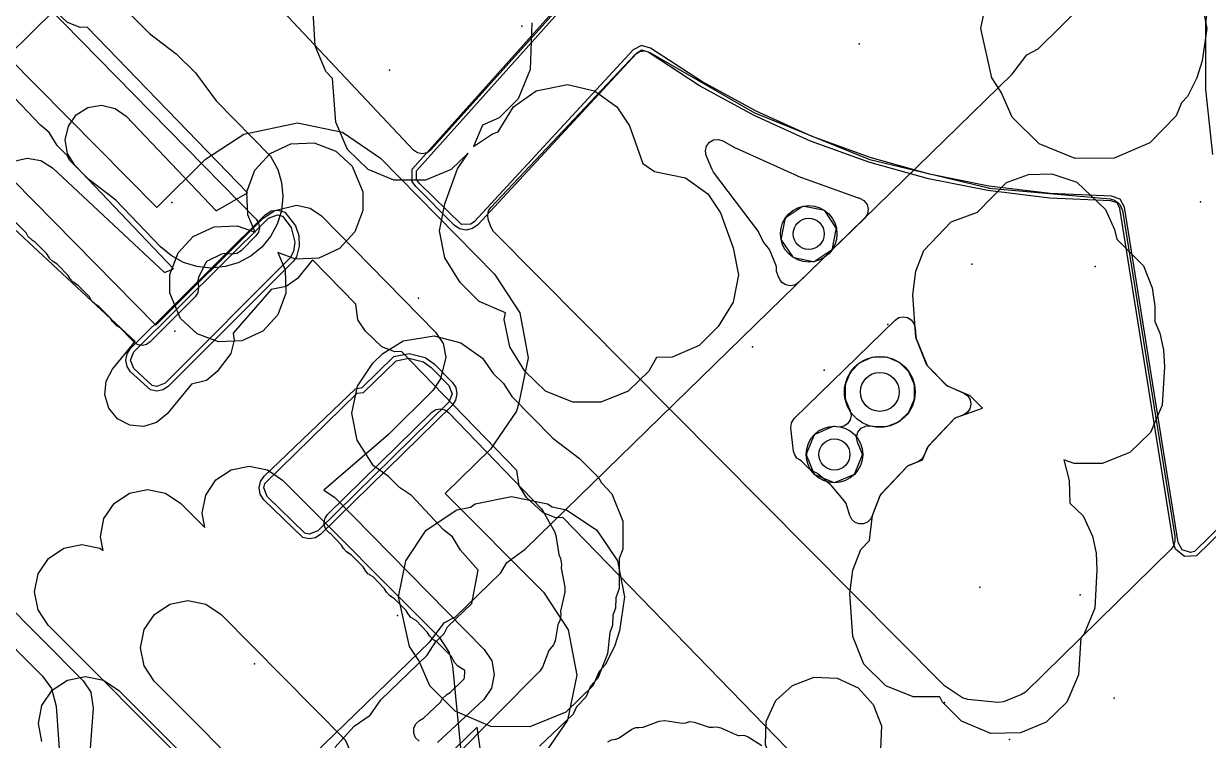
# Model space of a CAD drawing. Header units: metres. Extents: x -2677 to -840, y 169 to 1487.
# Drawn here: x -2128 to -2077.8, y 834.1 to 864.5 of the extents above; entities that cross this region are included whole.
import ezdxf

# ---------------------------------------------------------------- set-up
doc = ezdxf.new("R2010")
doc.units = ezdxf.units.M
for name, color, linetype in [('AI_GREENING_ALLOWED_ZONE', 4, 'Continuous'), ('AI_GREENING_EXCLUSIONS', 1, 'Continuous'), ('AI_GREENING_LAWN', 82, 'Continuous'), ('AI_GREENING_REJECTED', 6, 'Continuous'), ('AI_GREENING_SHRUBS', 92, 'Continuous')]:
    doc.layers.add(name, color=color, linetype=linetype)

# ---------------------------------------------------------------- blocks, each defined once
blk = doc.blocks.new('AI_SHRUB')
for radius in [1, 0.55]:
    blk.add_circle((0, 0), radius)

msp = doc.modelspace()

# ---------------------------------------------------------------- linework, layer by layer
at = {"layer": 'AI_GREENING_ALLOWED_ZONE'}
for points in [[(-2099.078, 858.942), (-2099.116, 859.144), (-2099.07, 859.344), (-2098.948, 859.509), (-2098.769, 859.61), (-2098.565, 859.632), (-2098.37, 859.569), (-2097.856, 859.278), (-2097.836, 859.268), (-2095.211, 858.085), (-2095.194, 858.078), (-2092.629, 857.152), (-2092.611, 857.147), (-2092.574, 857.136), (-2092.389, 857.04), (-2092.26, 856.876), (-2092.209, 856.675), (-2092.244, 856.47), (-2092.359, 856.297), (-2095.166, 853.56), (-2095.328, 853.455), (-2095.517, 853.419), (-2095.707, 853.457), (-2095.868, 853.564), (-2095.944, 853.677), (-2095.944, 853.677), (-2096.007, 853.768), (-2096.095, 854.027), (-2096.106, 854.228), (-2096.124, 854.311), (-2096.394, 854.955), (-2096.438, 855.025), (-2096.585, 855.189), (-2096.663, 855.305), (-2096.844, 855.681), (-2096.87, 855.722), (-2098.769, 858.239), (-2098.832, 858.349), (-2099.078, 858.942)], [(-2095.137, 846.052), (-2095.231, 846.119), (-2095.326, 846.253), (-2095.372, 846.41), (-2095.492, 847.38), (-2095.468, 847.607), (-2095.345, 847.799), (-2091.07, 851.967), (-2090.913, 852.071), (-2090.728, 852.109), (-2090.543, 852.077), (-2090.383, 851.978), (-2090.271, 851.827), (-2090.222, 851.645), (-2090.195, 851.266), (-2090.178, 851.191), (-2089.741, 850.107), (-2089.689, 850.027), (-2088.901, 849.22), (-2088.823, 849.166), (-2088.148, 848.872), (-2087.986, 848.758), (-2087.881, 848.591), (-2087.848, 848.396), (-2087.894, 848.203), (-2088.012, 848.043), (-2088.181, 847.942), (-2088.466, 847.841), (-2088.562, 847.779), (-2089.65, 846.634), (-2089.7, 846.556), (-2089.829, 846.236), (-2089.938, 846.07), (-2090.104, 845.959), (-2090.484, 845.804), (-2090.57, 845.745), (-2091.661, 844.597), (-2091.712, 844.516), (-2092.022, 843.716), (-2092.026, 843.701), (-2092.103, 843.533), (-2092.235, 843.405), (-2092.405, 843.333), (-2092.589, 843.328), (-2092.763, 843.39), (-2092.902, 843.51), (-2092.989, 843.674), (-2093.149, 844.192), (-2093.198, 844.28), (-2093.797, 844.975), (-2093.825, 845.002), (-2094.367, 845.464), (-2094.451, 845.511), (-2094.512, 845.531), (-2094.712, 845.653), (-2095.038, 845.98), (-2095.137, 846.051), (-2095.137, 846.052)]]:
    msp.add_lwpolyline(points, close=True, dxfattribs=at)
at = {"layer": 'AI_GREENING_EXCLUSIONS'}
for points in [[(-2131.493, 818.304), (-2110.812, 838.321), (-2110.189, 839.137), (-2109.714, 839.384), (-2107.791, 841.252), (-2107.539, 841.693), (-2106.768, 842.249), (-2086.101, 862.398), (-2085.482, 863.221), (-2084.992, 863.479), (-2084.058, 864.39), (-2083.069, 865.364), (-2082.819, 865.799), (-2082.09, 866.329), (-2056.207, 891.837), (-2055.729, 892.509), (-2055.253, 892.8), (-2054.342, 893.777), (-2053.252, 894.787), (-2052.952, 895.269), (-2052.01, 895.862), (-2030.366, 916.087)], [(-2131.493, 818.304), (-2110.812, 838.321), (-2110.189, 839.137), (-2109.714, 839.384), (-2107.791, 841.252), (-2107.539, 841.693), (-2106.768, 842.249), (-2086.101, 862.398), (-2085.482, 863.221), (-2084.992, 863.479), (-2084.058, 864.39), (-2083.069, 865.364), (-2082.819, 865.799), (-2082.09, 866.329), (-2056.207, 891.837), (-2055.729, 892.509), (-2055.253, 892.8), (-2054.342, 893.777), (-2053.252, 894.787), (-2052.952, 895.269), (-2052.01, 895.862), (-2030.366, 916.087)], [(-2128.457, 858.702), (-2127.887, 858.834), (-2127.31, 858.739), (-2126.813, 858.429), (-2122.072, 853.98), (-2121.686, 854.146), (-2125.863, 858.545), (-2126.175, 859.04), (-2126.274, 859.617), (-2126.145, 860.188), (-2125.808, 860.666), (-2125.313, 860.978), (-2124.736, 861.077), (-2124.165, 860.948), (-2123.687, 860.611), (-2119.88, 856.6), (-2118.537, 857.364), (-2125.349, 864.392), (-2125.637, 864.383), (-2126.184, 864.59), (-2126.885, 865.249), (-2127.202, 865.741), (-2127.291, 866.396), (-2134.157, 873.48)], [(-2077.583, 867.313), (-2077.898, 864.532), (-2077.905, 861.749), (-2077.608, 858.991)], [(-2124.45, 865.883), (-2122.707, 864.123), (-2121.566, 863.258), (-2120.755, 862.448), (-2119.879, 861.261), (-2117.564, 858.922), (-2117.262, 858.353), (-2117.099, 857.81), (-2117.04, 857.204), (-2117.102, 856.607), (-2117.278, 856.039), (-2117.564, 855.511), (-2117.941, 855.056), (-2118.387, 854.692), (-2118.936, 854.4), (-2119.486, 854.236), (-2120.098, 854.177), (-2120.689, 854.239), (-2121.264, 854.417), (-2121.785, 854.701), (-2122.234, 855.073), (-2124.125, 857.058), (-2125.273, 857.93), (-2126.084, 858.74), (-2126.19, 858.947), (-2126.617, 859.373), (-2126.96, 859.927), (-2127.332, 860.228), (-2128.695, 861.68)], [(-2106.481, 864.581), (-2106.546, 862.589), (-2107.061, 861.357), (-2107.871, 860.547), (-2108.576, 860.235), (-2108.956, 859.326), (-2108.145, 859.871), (-2107.902, 859.958), (-2107.253, 861.008), (-2106.302, 861.69), (-2104.96, 861.957), (-2103.82, 861.69), (-2102.869, 861.008), (-2102.33, 860.2), (-2101.772, 858.607), (-2101.276, 858.265), (-2099.965, 858.003), (-2099.014, 857.321), (-2098.475, 856.513), (-2097.939, 855.031), (-2097.712, 853.883), (-2097.942, 852.735), (-2098.571, 851.699), (-2099.381, 850.889), (-2100.528, 850.393), (-2101.198, 850.377), (-2101.518, 849.803), (-2102.392, 848.95), (-2103.553, 848.481), (-2104.741, 848.481), (-2105.902, 848.95), (-2106.776, 849.803), (-2107.417, 850.839), (-2107.647, 851.987), (-2107.591, 852.27), (-2108.717, 852.757), (-2109.527, 853.567), (-2110.168, 854.603), (-2110.398, 855.751), (-2110.171, 856.899), (-2109.635, 858.381), (-2109.185, 859.044), (-2109.901, 858.35), (-2110.985, 857.897), (-2112.335, 857.897), (-2113.419, 858.35), (-2114.296, 859.205), (-2114.794, 860.356), (-2114.938, 862.218), (-2115.214, 862.516), (-2115.667, 863.599), (-2115.799, 865.77)], [(-2072.302, 847.81), (-2078.284, 841.969), (-2078.784, 841.944), (-2079.173, 842.259), (-2079.258, 842.499), (-2081.532, 856.704), (-2081.65, 856.938), (-2081.912, 857.021), (-2084.509, 857.138), (-2087.127, 857.457), (-2089.654, 857.96), (-2092.184, 858.666), (-2094.652, 859.562), (-2097.049, 860.644), (-2099.363, 861.909), (-2101.541, 863.326), (-2101.809, 863.411), (-2102.042, 863.281), (-2108.765, 856.011), (-2108.993, 855.847), (-2109.267, 855.786), (-2109.543, 855.838), (-2109.776, 855.993), (-2111.403, 857.633), (-2111.551, 857.852), (-2111.563, 858.37), (-2105.038, 865.663)], [(-2072.439, 847.956), (-2078.365, 842.152), (-2078.542, 842.11), (-2078.882, 842.221), (-2079.061, 842.531), (-2081.337, 856.753), (-2081.518, 857.092), (-2081.889, 857.22), (-2084.485, 857.336), (-2087.088, 857.653), (-2089.615, 858.157), (-2092.13, 858.859), (-2094.584, 859.75), (-2096.967, 860.826), (-2099.267, 862.084), (-2101.444, 863.501), (-2101.83, 863.613), (-2102.177, 863.43), (-2108.912, 856.147), (-2109.075, 856.03), (-2109.468, 856.023), (-2111.261, 857.774), (-2111.367, 857.93), (-2111.375, 858.3), (-2104.876, 865.543)], [(-2078.141, 865.863), (-2077.837, 864.332), (-2078.044, 862.961), (-2078.27, 862.236), (-2078.663, 861.446), (-2078.915, 861.176), (-2079.142, 860.632), (-2080.265, 859.488), (-2081.774, 858.841), (-2083.435, 858.825), (-2084.957, 859.445), (-2086.101, 860.568), (-2086.563, 861.634), (-2086.966, 862.236), (-2087.427, 864.332), (-2087.123, 865.863)], [(-2126.718, 865.124), (-2128.721, 863.141), (-2122.385, 856.743), (-2120.33, 858.788), (-2118.699, 859.858), (-2116.427, 860.338), (-2114.517, 859.941), (-2112.905, 858.842), (-2108.064, 853.915), (-2106.995, 852.283), (-2106.631, 850.367), (-2107.029, 848.457), (-2107.134, 848.104), (-2108.232, 846.492), (-2110.159, 844.619), (-2105.987, 840.435), (-2104.94, 838.83), (-2104.574, 836.914), (-2104.969, 835.003), (-2106.065, 833.389)], [(-2133.68, 863.16), (-2122.437, 851.747), (-2117.878, 856.292), (-2117.388, 856.612), (-2116.458, 856.838), (-2115.885, 856.719), (-2115.402, 856.39), (-2110.561, 851.462), (-2110.24, 850.973), (-2110.131, 850.398), (-2110.355, 849.472), (-2110.685, 848.988), (-2112.566, 847.121), (-2115.303, 844.756), (-2114.858, 844.454), (-2108.497, 837.996), (-2108.183, 837.515), (-2108.074, 836.94), (-2108.196, 836.357), (-2108.521, 835.883), (-2110.477, 834.053)], [(-2095.187, 833.314), (-2105.168, 843.594), (-2105.457, 843.585), (-2106.004, 843.791), (-2106.705, 844.45), (-2107.023, 844.941), (-2107.112, 845.596), (-2112.007, 850.637), (-2112.296, 850.628), (-2112.844, 850.835), (-2113.544, 851.493), (-2113.862, 851.985), (-2113.951, 852.639), (-2115.783, 854.526), (-2116.423, 853.735), (-2116.897, 853.392), (-2117.546, 853.27), (-2119.152, 851.407), (-2119.11, 851.122), (-2119.253, 850.554), (-2119.827, 849.783), (-2120.279, 849.411), (-2120.919, 849.248), (-2121.947, 847.991), (-2122.399, 847.619), (-2122.959, 847.449), (-2123.541, 847.505), (-2124.058, 847.78), (-2124.43, 848.232), (-2124.6, 848.792), (-2124.544, 849.374), (-2124.269, 849.891), (-2123.313, 851.06), (-2128.866, 856.241)], [(-2114.844, 833.836), (-2114.014, 834.743), (-2113.345, 835.207), (-2112.887, 835.87), (-2110.921, 837.761), (-2110.569, 838.306), (-2110.2, 838.676), (-2110.059, 838.962), (-2109.022, 839.947), (-2108.76, 841.369), (-2109.507, 842.217), (-2109.851, 842.773), (-2110.223, 843.076), (-2111.588, 844.532), (-2112.096, 844.866), (-2112.562, 845.331), (-2113.195, 845.794), (-2113.896, 846.871), (-2114.116, 848.02), (-2113.88, 849.167), (-2113.223, 850.135), (-2112.795, 850.551), (-2111.935, 851.085), (-2110.625, 851.3), (-2109.493, 851.002), (-2108.572, 850.353), (-2108.116, 849.71), (-2107.684, 849.278), (-2107.335, 848.729), (-2105.591, 846.963), (-2104.457, 846.101), (-2103.646, 845.291), (-2103.529, 845.06), (-2103.082, 844.595), (-2102.615, 843.443), (-2102.615, 842.256), (-2102.769, 841.854), (-2102.779, 840.587), (-2102.917, 840.196), (-2102.924, 839.752), (-2103.047, 839.458), (-2103.054, 839.013), (-2103.177, 838.719), (-2103.265, 837.816), (-2103.683, 836.777), (-2103.995, 836.44), (-2104.19, 835.972), (-2104.582, 835.563), (-2104.731, 835.254), (-2106.157, 833.894)], [(-2120.894, 832.909), (-2126.994, 839.033), (-2127.427, 839.683), (-2127.577, 840.449), (-2127.424, 841.214), (-2126.989, 841.862), (-2126.339, 842.294), (-2125.574, 842.445), (-2124.809, 842.291), (-2124.673, 842.2), (-2124.787, 842.782), (-2124.634, 843.547), (-2124.199, 844.195), (-2123.549, 844.627), (-2122.783, 844.778), (-2122.018, 844.624), (-2121.37, 844.19), (-2120.35, 843.166), (-2120.47, 843.775), (-2120.316, 844.54), (-2119.882, 845.188), (-2119.232, 845.62), (-2118.466, 845.771), (-2117.701, 845.617), (-2117.053, 845.183), (-2110.414, 838.518), (-2109.982, 837.868), (-2109.841, 837.301), (-2108.613, 824.739)], [(-2133.816, 843.474), (-2127.237, 836.869), (-2126.865, 836.351), (-2126.659, 835.598), (-2126.008, 826.325)], [(-2130.82, 841.998), (-2125.519, 836.676), (-2125.194, 836.188), (-2125.085, 835.506), (-2125.666, 827.717), (-2125.319, 826.427), (-2125.319, 825.834), (-2125.584, 825.097), (-2126.097, 824.533), (-2126.797, 824.199), (-2127.753, 824.194), (-2128.544, 823.78)], [(-2117.83, 831.971), (-2122.5, 836.659), (-2122.933, 837.309), (-2123.084, 838.074), (-2122.93, 838.84), (-2122.495, 839.488), (-2121.845, 839.92), (-2121.08, 840.071), (-2120.315, 839.917), (-2119.667, 839.482), (-2114.399, 834.16), (-2114.072, 833.451)], [(-2127.266, 834.093), (-2127.416, 834.858), (-2127.263, 835.623), (-2126.828, 836.271), (-2126.178, 836.704), (-2125.413, 836.854), (-2124.647, 836.701), (-2123.999, 836.266), (-2118.693, 830.939)], [(-2149.236, 768.053), (-2104.451, 773), (-2104.129, 773.262), (-2103.779, 773.366), (-2103.071, 773.869), (-2102.009, 778.617), (-2102.534, 779.112), (-2102.854, 779.823), (-2102.904, 780.344), (-2102.818, 780.858), (-2102.602, 781.333), (-2102.097, 782.016), (-2102.319, 782.264), (-2102.701, 782.945), (-2102.86, 783.709), (-2102.797, 784.226), (-2102.602, 784.71), (-2102.288, 785.129), (-2101.76, 785.491), (-2108.799, 834.703), (-2129.452, 814.712)], [(-2149.236, 768.053), (-2104.451, 773), (-2104.129, 773.262), (-2103.779, 773.366), (-2103.071, 773.869), (-2102.009, 778.617), (-2102.534, 779.112), (-2102.854, 779.823), (-2102.904, 780.344), (-2102.818, 780.858), (-2102.602, 781.333), (-2102.097, 782.016), (-2102.319, 782.264), (-2102.701, 782.945), (-2102.86, 783.709), (-2102.797, 784.226), (-2102.602, 784.71), (-2102.288, 785.129), (-2101.76, 785.491), (-2108.799, 834.703), (-2129.452, 814.712)]]:
    msp.add_lwpolyline(points, dxfattribs=at)
for points in [[(-2118.231, 858.331), (-2117.583, 859.03), (-2116.702, 859.439), (-2115.716, 859.479), (-2114.799, 859.137), (-2114.1, 858.49), (-2113.651, 857.414), (-2113.651, 856.622), (-2113.993, 855.706), (-2114.64, 855.006), (-2115.521, 854.597), (-2116.507, 854.558), (-2117.259, 854.83), (-2116.951, 854.098), (-2116.912, 853.112), (-2117.253, 852.195), (-2117.9, 851.496), (-2118.782, 851.087), (-2119.768, 851.048), (-2120.685, 851.389), (-2121.384, 852.036), (-2121.832, 853.112), (-2121.832, 853.904), (-2121.491, 854.821), (-2120.844, 855.52), (-2119.962, 855.929), (-2118.976, 855.968), (-2118.224, 855.696), (-2118.533, 856.428), (-2118.572, 857.414), (-2118.231, 858.331)], [(-2090.534, 845.784), (-2089.908, 846.039), (-2089.682, 846.6), (-2088.522, 847.822), (-2087.358, 848.233), (-2087.881, 848.755), (-2088.868, 849.185), (-2089.723, 850.062), (-2090.193, 851.227), (-2090.321, 853.046), (-2090.191, 854.044), (-2089.852, 854.919), (-2088.692, 856.141), (-2087.568, 856.551), (-2086.338, 857.799), (-2085.407, 858.149), (-2084.413, 858.176), (-2083.363, 857.824), (-2082.139, 856.665), (-2081.753, 855.809), (-2081.656, 855.398), (-2080.526, 854.263), (-2080.165, 853.334), (-2080.044, 852.564), (-2080.042, 851.902), (-2079.838, 851.419), (-2079.683, 850.7), (-2079.644, 849.983), (-2079.738, 848.357), (-2080.236, 847.206), (-2081.113, 846.351), (-2082.278, 845.881), (-2083.466, 845.881), (-2083.905, 846.047), (-2083.683, 845.17), (-2083.656, 844.206), (-2083.084, 843.664), (-2082.698, 842.808), (-2082.543, 842.089), (-2082.504, 841.372), (-2082.598, 839.746), (-2083.051, 838.662), (-2083.192, 838.499), (-2083.284, 836.917), (-2083.782, 835.766), (-2084.659, 834.911), (-2085.743, 834.458), (-2087.012, 834.441), (-2088.244, 834.956), (-2089.054, 835.766), (-2089.165, 835.991), (-2090.301, 835.991), (-2091.466, 836.461), (-2092.388, 837.383), (-2092.858, 838.548), (-2092.986, 840.367), (-2092.856, 841.365), (-2092.517, 842.24), (-2092.161, 842.615), (-2092.033, 843.687), (-2091.694, 844.562), (-2090.534, 845.784)], [(-2122.661, 849.007), (-2123.502, 849.773), (-2123.654, 849.999), (-2123.707, 850.267), (-2123.654, 850.534), (-2123.503, 850.762), (-2117.796, 856.438), (-2117.544, 856.595), (-2117.249, 856.632), (-2116.965, 856.544), (-2116.501, 855.972), (-2116.367, 855.552), (-2116.347, 855.11), (-2116.458, 854.646), (-2116.586, 854.471), (-2121.898, 849.159), (-2122.125, 849.007), (-2122.393, 848.954), (-2122.661, 849.007)], [(-2123.507, 850.267), (-2123.361, 850.62), (-2117.657, 856.294), (-2117.266, 856.433), (-2117.063, 856.37), (-2116.688, 855.901), (-2116.54, 855.275), (-2116.587, 854.884), (-2116.727, 854.613), (-2122.04, 849.3), (-2122.393, 849.154), (-2122.585, 849.192), (-2123.361, 849.914), (-2123.507, 850.267)], [(-2109.656, 848.838), (-2109.712, 848.57), (-2109.866, 848.344), (-2115.426, 842.889), (-2115.654, 842.74), (-2115.922, 842.689), (-2116.189, 842.744), (-2117.85, 844.351), (-2118.001, 844.58), (-2118.052, 844.85), (-2117.996, 845.118), (-2117.841, 845.344), (-2113.961, 849.059), (-2113.685, 849.108), (-2112.33, 850.42), (-2111.68, 850.548), (-2111.004, 850.378), (-2110.63, 850.111), (-2109.858, 849.336), (-2109.707, 849.107), (-2109.656, 848.838)], [(-2110.006, 848.487), (-2115.566, 843.032), (-2115.921, 842.889), (-2116.111, 842.928), (-2117.708, 844.492), (-2117.852, 844.848), (-2117.812, 845.039), (-2113.886, 848.873), (-2113.616, 848.894), (-2112.236, 850.243), (-2111.7, 850.349), (-2111.08, 850.193), (-2110.756, 849.956), (-2110, 849.195), (-2109.856, 848.84), (-2110.006, 848.487)], [(-2105.618, 844.043), (-2105.015, 843.923), (-2103.717, 843.056), (-2102.85, 841.758), (-2102.546, 840.228), (-2102.767, 838.787), (-2102.979, 838.132), (-2103.371, 837.342), (-2103.623, 837.071), (-2103.894, 836.464), (-2105.038, 835.341), (-2106.56, 834.721), (-2108.221, 834.737), (-2109.729, 835.384), (-2110.81, 836.464), (-2111.271, 837.529), (-2111.674, 838.132), (-2112.136, 840.228), (-2111.831, 841.758), (-2110.964, 843.056), (-2109.666, 843.923), (-2109.083, 844.039), (-2108.878, 844.176), (-2107.348, 844.481), (-2105.817, 844.176), (-2105.618, 844.043)], [(-2091.69, 833.769), (-2092.099, 832.887), (-2092.798, 832.24), (-2093.715, 831.899), (-2094.701, 831.938), (-2095.583, 832.347), (-2096.23, 833.046), (-2096.571, 833.963), (-2096.532, 834.949), (-2096.123, 835.831), (-2095.424, 836.478), (-2094.507, 836.819), (-2093.521, 836.78), (-2092.639, 836.371), (-2091.992, 835.672), (-2091.651, 834.755), (-2091.69, 833.769)]]:
    msp.add_lwpolyline(points, close=True, dxfattribs=at)
at = {"layer": 'AI_GREENING_LAWN'}
for points in [[(-2128.59, 866.859), (-2118.182, 856.242), (-2118.076, 856.08), (-2118.039, 855.89), (-2118.077, 855.7), (-2118.185, 855.539), (-2118.815, 854.909), (-2119, 854.792), (-2119.217, 854.765), (-2119.509, 854.793), (-2119.643, 854.768), (-2120.251, 854.463), (-2120.282, 854.44), (-2120.305, 854.41), (-2120.629, 853.778), (-2120.654, 853.642), (-2120.626, 853.356), (-2120.652, 853.138), (-2120.769, 852.952), (-2122.678, 851.041), (-2122.827, 850.939), (-2123.004, 850.896), (-2123.183, 850.918), (-2123.343, 851.004), (-2123.462, 851.14), (-2123.474, 851.16), (-2123.948, 851.638), (-2124.088, 851.718), (-2124.276, 851.908), (-2124.354, 852.049), (-2124.844, 852.544), (-2124.984, 852.624), (-2125.172, 852.814), (-2125.25, 852.954), (-2125.722, 853.434), (-2125.879, 853.528), (-2125.875, 853.534), (-2125.943, 853.57), (-2126.065, 853.716), (-2126.146, 853.86), (-2126.618, 854.339), (-2126.774, 854.434), (-2126.773, 854.436), (-2126.823, 854.461), (-2126.938, 854.577), (-2126.962, 854.627), (-2126.964, 854.626), (-2127.057, 854.783), (-2127.531, 855.261), (-2127.67, 855.341), (-2127.859, 855.531), (-2127.937, 855.671), (-2128.427, 856.167)], [(-2105.026, 865.584), (-2110.761, 859.184), (-2110.927, 859.062), (-2111.128, 859.018), (-2111.33, 859.058), (-2111.498, 859.175), (-2118.167, 866.274)], [(-2111.255, 834.116), (-2111.41, 834.258), (-2111.493, 834.45), (-2111.49, 834.66), (-2111.401, 834.85), (-2111.242, 834.987), (-2111.072, 835.08), (-2110.36, 835.771), (-2110.279, 835.91), (-2110.087, 836.096), (-2109.946, 836.173), (-2109.378, 836.725), (-2109.352, 836.761), (-2109.342, 836.804), (-2109.325, 837.069), (-2109.329, 837.11), (-2109.36, 837.138), (-2109.613, 837.295), (-2109.754, 837.427), (-2109.812, 837.553), (-2109.895, 837.703), (-2110.496, 838.313), (-2110.635, 838.393), (-2110.823, 838.584), (-2110.901, 838.725), (-2111.391, 839.223), (-2111.547, 839.318), (-2111.543, 839.324), (-2111.611, 839.36), (-2111.733, 839.506), (-2111.813, 839.65), (-2112.302, 840.149), (-2112.458, 840.244), (-2112.455, 840.25), (-2112.523, 840.286), (-2112.645, 840.431), (-2112.725, 840.576), (-2113.214, 841.075), (-2113.37, 841.17), (-2113.367, 841.175), (-2113.435, 841.211), (-2113.557, 841.357), (-2113.637, 841.502), (-2114.126, 842), (-2114.282, 842.095), (-2114.279, 842.101), (-2114.347, 842.137), (-2114.469, 842.283), (-2114.549, 842.427), (-2115.038, 842.926), (-2115.058, 842.938), (-2115.193, 843.059), (-2115.276, 843.219), (-2115.297, 843.399), (-2115.252, 843.574), (-2115.148, 843.722), (-2110.72, 848.067), (-2110.555, 848.174), (-2110.362, 848.21), (-2110.17, 848.168), (-2110.17, 848.168), (-2110.009, 848.056), (-2106.068, 843.958), (-2105.993, 843.856), (-2105.515, 843.006), (-2105.457, 842.834), (-2105.338, 842.025), (-2105.262, 841.852), (-2105.221, 841.602), (-2105.236, 841.445), (-2105.077, 840.637), (-2105.08, 840.431), (-2105.261, 839.627), (-2105.25, 839.471), (-2105.297, 839.222), (-2105.378, 839.049), (-2105.494, 838.37), (-2105.56, 838.193), (-2105.651, 838.093), (-2105.755, 837.957), (-2106.031, 837.253), (-2106.142, 837.083), (-2109.823, 833.378)], [(-2103.251, 834.086), (-2103.107, 834.169), (-2102.945, 834.201), (-2102.907, 834.202), (-2102.774, 834.245), (-2102.243, 834.613), (-2102.243, 834.613), (-2102.062, 834.691), (-2101.938, 834.692), (-2101.754, 834.708), (-2101.083, 834.958), (-2100.832, 834.984), (-2100.102, 834.871), (-2099.963, 834.89), (-2099.952, 834.895), (-2099.774, 834.939), (-2099.592, 834.916), (-2098.952, 834.709), (-2098.813, 834.705), (-2098.8, 834.709), (-2098.627, 834.724), (-2098.46, 834.68), (-2097.771, 834.36), (-2097.732, 834.35), (-2097.692, 834.352), (-2097.683, 834.355), (-2097.489, 834.361), (-2097.306, 834.293), (-2096.718, 833.93)]]:
    msp.add_lwpolyline(points, dxfattribs=at)
for points in [[(-2088.97, 836.46), (-2089.047, 836.523), (-2108.103, 855.727), (-2108.224, 855.924), (-2108.329, 856.247), (-2108.354, 856.424), (-2108.315, 856.597), (-2108.218, 856.746), (-2102.091, 863.23), (-2101.908, 863.353), (-2101.69, 863.386), (-2101.479, 863.321), (-2097.028, 860.764), (-2096.997, 860.749), (-2092.179, 858.793), (-2092.143, 858.782), (-2087.11, 857.573), (-2087.073, 857.567), (-2081.938, 857.113), (-2081.757, 857.061), (-2081.607, 856.946), (-2081.535, 856.864), (-2081.416, 856.612), (-2079.206, 842.806), (-2079.2, 842.715), (-2079.202, 842.601), (-2079.243, 842.413), (-2079.352, 842.255), (-2085.542, 836.193), (-2085.705, 836.086), (-2086.468, 835.778), (-2086.704, 835.745), (-2087.985, 835.872), (-2088.214, 835.954), (-2088.97, 836.46)], [(-2093.776, 854.931), (-2093.743, 854.963), (-2093.726, 855.006), (-2093.566, 855.81), (-2093.566, 855.857), (-2093.583, 855.9), (-2094.039, 856.581), (-2094.072, 856.614), (-2094.115, 856.632), (-2094.919, 856.792), (-2094.965, 856.792), (-2095.008, 856.774), (-2095.69, 856.319), (-2095.723, 856.286), (-2095.74, 856.243), (-2095.9, 855.439), (-2095.9, 855.392), (-2095.883, 855.35), (-2095.427, 854.668), (-2095.394, 854.635), (-2095.351, 854.617), (-2094.547, 854.457), (-2094.501, 854.457), (-2094.458, 854.475), (-2093.776, 854.931)], [(-2092.84, 845.402), (-2092.802, 845.428), (-2092.776, 845.467), (-2092.462, 846.224), (-2092.453, 846.27), (-2092.462, 846.315), (-2092.662, 846.798), (-2092.7, 847.009), (-2092.646, 847.216), (-2092.51, 847.382), (-2092.317, 847.475), (-2092.103, 847.479), (-2091.961, 847.451), (-2091.474, 847.451), (-2091.379, 847.47), (-2090.93, 847.656), (-2090.849, 847.71), (-2090.505, 848.054), (-2090.451, 848.134), (-2090.265, 848.584), (-2090.246, 848.679), (-2090.246, 849.166), (-2090.265, 849.26), (-2090.451, 849.71), (-2090.505, 849.79), (-2090.849, 850.135), (-2090.93, 850.188), (-2091.379, 850.375), (-2091.474, 850.393), (-2091.961, 850.393), (-2092.056, 850.375), (-2092.505, 850.188), (-2092.586, 850.135), (-2092.93, 849.79), (-2092.984, 849.71), (-2093.17, 849.26), (-2093.189, 849.166), (-2093.189, 848.679), (-2093.17, 848.584), (-2092.976, 848.117), (-2092.938, 847.926), (-2092.976, 847.735), (-2093.085, 847.572), (-2093.247, 847.464), (-2093.438, 847.426), (-2093.548, 847.448), (-2093.55, 847.441), (-2093.643, 847.46), (-2093.689, 847.451), (-2094.446, 847.137), (-2094.485, 847.111), (-2094.511, 847.073), (-2094.825, 846.315), (-2094.834, 846.27), (-2094.825, 846.224), (-2094.511, 845.467), (-2094.485, 845.428), (-2094.446, 845.402), (-2093.689, 845.088), (-2093.643, 845.079), (-2093.598, 845.088), (-2092.84, 845.402)]]:
    msp.add_lwpolyline(points, close=True, dxfattribs=at)
at = {"layer": 'AI_GREENING_REJECTED'}
for p in [(-2106.91, 864.44), (-2092.59, 863.68), (-2112.52, 862.57), (-2121.76, 856.96), (-2078.11, 856.99), (-2087.81, 854.34), (-2082.58, 854.24), (-2111.29, 852.9), (-2121.62, 851.5), (-2091.37, 851.78), (-2097.12, 850.83), (-2094.08, 849.84), (-2087.48, 840.64), (-2083.21, 840.32), (-2112.18, 839.44), (-2118.25, 837.39), (-2081.78, 835.94), (-2088.97, 835.75), (-2086.22, 834.18)]:
    msp.add_point(p, dxfattribs=at)

# ---------------------------------------------------------------- block references
at = {"layer": 'AI_GREENING_SHRUBS'}
for p, xscale, yscale in [((-2094.733, 855.625), 1.2, 1.2), ((-2091.717, 848.922), 1.5, 1.5), ((-2093.643, 846.27), 1.2, 1.2)]:
    msp.add_blockref('AI_SHRUB', p, dxfattribs=dict(at, xscale=xscale, yscale=yscale))

doc.saveas('drawing.dxf')
